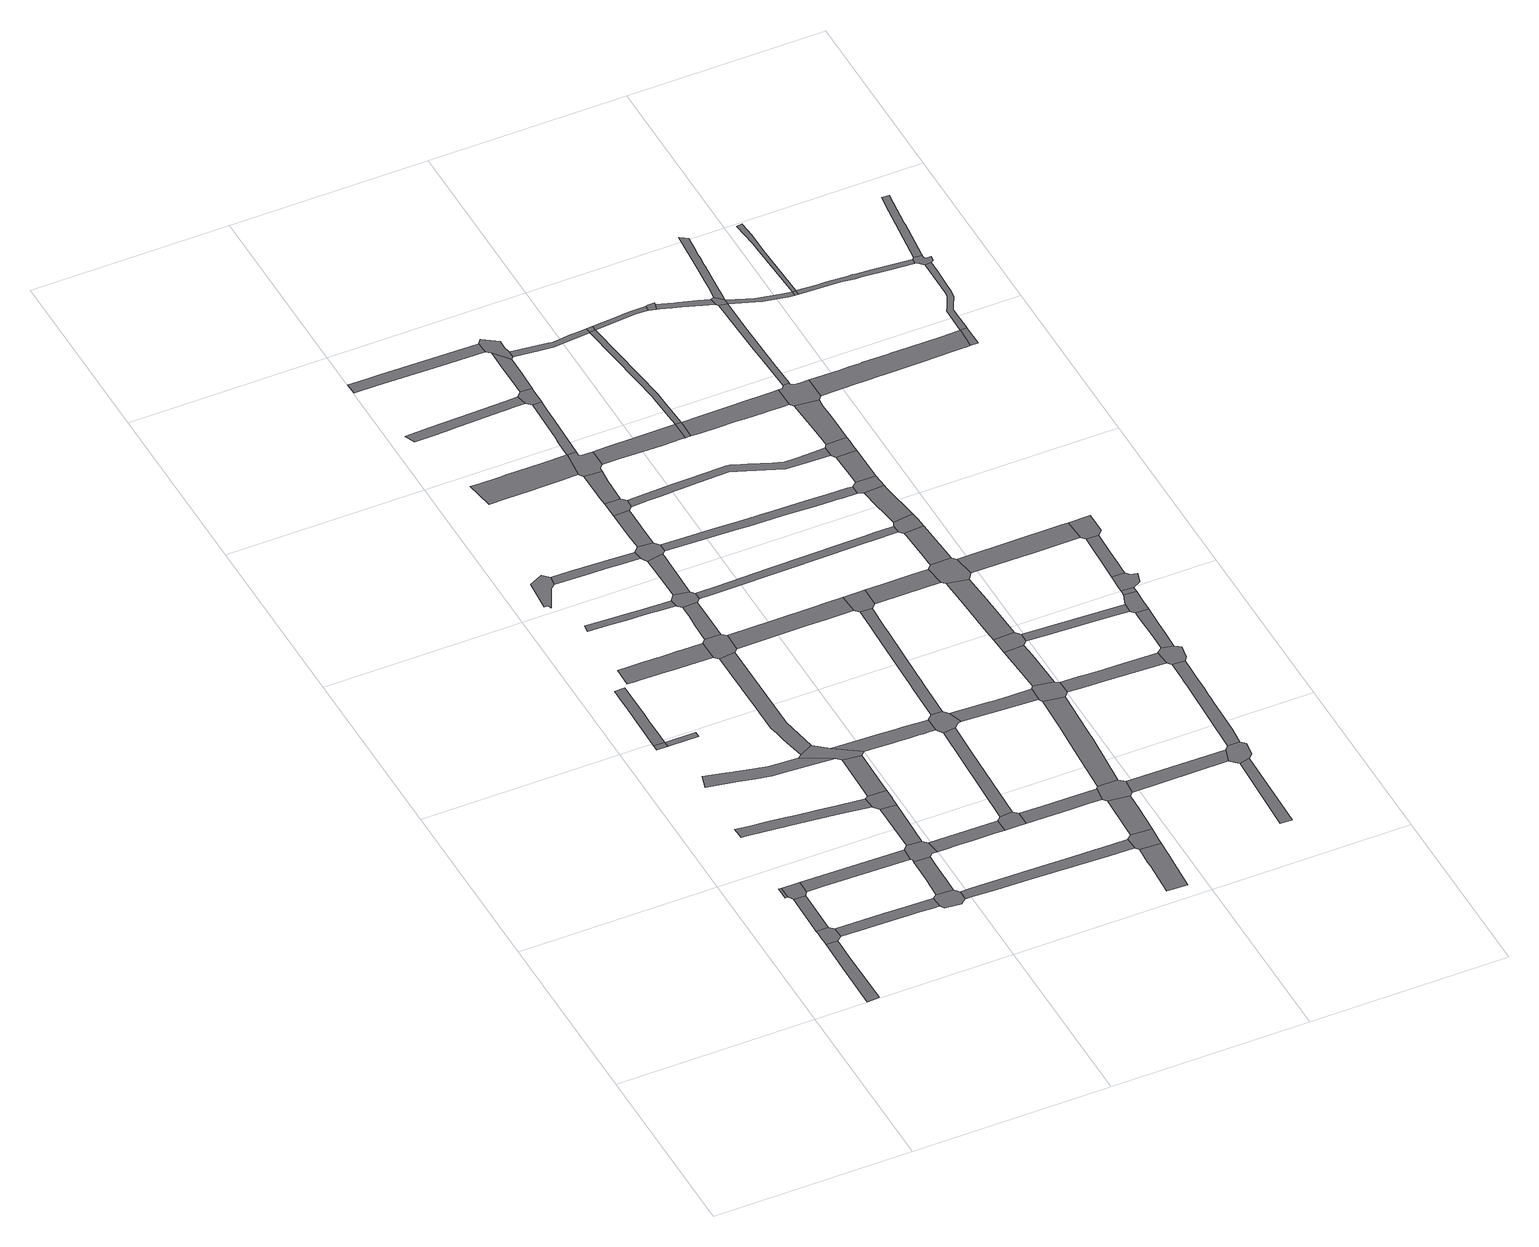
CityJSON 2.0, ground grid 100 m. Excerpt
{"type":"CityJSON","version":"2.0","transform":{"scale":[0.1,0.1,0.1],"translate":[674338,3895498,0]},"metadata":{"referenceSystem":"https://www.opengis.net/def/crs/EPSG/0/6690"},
"CityObjects":{
"road1":{"type":"Road","attributes":{"function":"9","usage":"9","RoadStructureAttribute.widthType":"3","RoadStructureAttribute.width":5.56,"RoadStructureAttribute.sectionType":"1"},"geometry":[{"type":"MultiSurface","lod":"1","boundaries":[[[0,1,2,3,4,5,6,7,8,9,10]]]}]},
"road2":{"type":"Road","attributes":{"function":"9","usage":"9","RoadStructureAttribute.widthType":"9","RoadStructureAttribute.width":-9999,"RoadStructureAttribute.sectionType":"9"},"geometry":[{"type":"MultiSurface","lod":"1","boundaries":[[[9,11,12,13,14,15,16,17,10]]]}]},
"road3":{"type":"Road","attributes":{"function":"9","usage":"9","RoadStructureAttribute.widthType":"3","RoadStructureAttribute.width":5.56,"RoadStructureAttribute.sectionType":"1"},"geometry":[{"type":"MultiSurface","lod":"1","boundaries":[[[18,19,20,21,14,13]]]}]},
"road4":{"type":"Road","attributes":{"function":"9","usage":"9","RoadStructureAttribute.widthType":"2","RoadStructureAttribute.width":7.46,"RoadStructureAttribute.sectionType":"1"},"geometry":[{"type":"MultiSurface","lod":"1","boundaries":[[[22,23,24,25]]]}]},
"road5":{"type":"Road","attributes":{"function":"9","usage":"9","RoadStructureAttribute.widthType":"9","RoadStructureAttribute.width":-9999,"RoadStructureAttribute.sectionType":"9"},"geometry":[{"type":"MultiSurface","lod":"1","boundaries":[[[18,26,27,24,23,28,19]]]}]},
"road6":{"type":"Road","attributes":{"function":"9","usage":"9","RoadStructureAttribute.widthType":"3","RoadStructureAttribute.width":5.2,"RoadStructureAttribute.sectionType":"1"},"geometry":[{"type":"MultiSurface","lod":"1","boundaries":[[[29,30,31,32,33,34,35,36,37,38,39,40,41,12,11]]]}]},
"road7":{"type":"Road","attributes":{"function":"9","usage":"9","RoadStructureAttribute.widthType":"9","RoadStructureAttribute.width":-9999,"RoadStructureAttribute.sectionType":"9"},"geometry":[{"type":"MultiSurface","lod":"1","boundaries":[[[42,43,44,45]]]}]},
"road8":{"type":"Road","attributes":{"function":"9","usage":"9","RoadStructureAttribute.widthType":"3","RoadStructureAttribute.width":4.89,"RoadStructureAttribute.sectionType":"1"},"geometry":[{"type":"MultiSurface","lod":"1","boundaries":[[[46,47,48,49,50,51,52,53,54,55,56,42,45]]]}]},
"road9":{"type":"Road","attributes":{"function":"9","usage":"9","RoadStructureAttribute.widthType":"2","RoadStructureAttribute.width":7.46,"RoadStructureAttribute.sectionType":"1"},"geometry":[{"type":"MultiSurface","lod":"1","boundaries":[[[27,26,57,58,59,60,61]]]}]},
"road10":{"type":"Road","attributes":{"function":"9","usage":"9","RoadStructureAttribute.widthType":"3","RoadStructureAttribute.width":4.89,"RoadStructureAttribute.sectionType":"9"},"geometry":[{"type":"MultiSurface","lod":"1","boundaries":[[[45,44,62,63,64,65,66]]]}]},
"road11":{"type":"Road","attributes":{"function":"9","usage":"9","RoadStructureAttribute.widthType":"3","RoadStructureAttribute.width":5.52,"RoadStructureAttribute.sectionType":"1"},"geometry":[{"type":"MultiSurface","lod":"1","boundaries":[[[67,68,69,70,71,72,73,74,75,76,77,78,79,80,81,82,83]]]}]},
"road12":{"type":"Road","attributes":{"function":"9","usage":"9","RoadStructureAttribute.widthType":"9","RoadStructureAttribute.width":-9999,"RoadStructureAttribute.sectionType":"9"},"geometry":[{"type":"MultiSurface","lod":"1","boundaries":[[[84,85,86,87,88,89,90,39,38]]]}]},
"road13":{"type":"Road","attributes":{"function":"9","usage":"9","RoadStructureAttribute.widthType":"2","RoadStructureAttribute.width":7.46,"RoadStructureAttribute.sectionType":"1"},"geometry":[{"type":"MultiSurface","lod":"1","boundaries":[[[91,92,93,94,95,96,97,98,99,100,101,102,103,104,105,106,107]]]}]},
"road14":{"type":"Road","attributes":{"function":"9","usage":"9","RoadStructureAttribute.widthType":"2","RoadStructureAttribute.width":7.35,"RoadStructureAttribute.sectionType":"1"},"geometry":[{"type":"MultiSurface","lod":"1","boundaries":[[[108,109,110,111,112,113,90,89]]]}]},
"road15":{"type":"Road","attributes":{"function":"9","usage":"9","RoadStructureAttribute.widthType":"9","RoadStructureAttribute.width":-9999,"RoadStructureAttribute.sectionType":"9"},"geometry":[{"type":"MultiSurface","lod":"1","boundaries":[[[114,115,116,117,118,119,120,121]]]}]},
"road16":{"type":"Road","attributes":{"function":"9","usage":"9","RoadStructureAttribute.widthType":"9","RoadStructureAttribute.width":-9999,"RoadStructureAttribute.sectionType":"9"},"geometry":[{"type":"MultiSurface","lod":"1","boundaries":[[[60,122,112,111,123,124,125,126,127,61]]]}]},
"road17":{"type":"Road","attributes":{"function":"9","usage":"9","RoadStructureAttribute.widthType":"2","RoadStructureAttribute.width":10.59,"RoadStructureAttribute.sectionType":"1"},"geometry":[{"type":"MultiSurface","lod":"1","boundaries":[[[128,129,130,131,132,133,134,135,136,137,138,139,140,141,142,143,144]]]}]},
"road18":{"type":"Road","attributes":{"function":"9","usage":"9","RoadStructureAttribute.widthType":"2","RoadStructureAttribute.width":8.21,"RoadStructureAttribute.sectionType":"1"},"geometry":[{"type":"MultiSurface","lod":"1","boundaries":[[[127,126,145,146]]]}]},
"road19":{"type":"Road","attributes":{"function":"9","usage":"9","RoadStructureAttribute.widthType":"9","RoadStructureAttribute.width":-9999,"RoadStructureAttribute.sectionType":"9"},"geometry":[{"type":"MultiSurface","lod":"1","boundaries":[[[147,83,82,146,145,148,149,150]]]}]},
"road20":{"type":"Road","attributes":{"function":"9","usage":"9","RoadStructureAttribute.widthType":"4","RoadStructureAttribute.width":3.41,"RoadStructureAttribute.sectionType":"1"},"geometry":[{"type":"MultiSurface","lod":"1","boundaries":[[[151,152,153,154,155,156,157,158,159,160,161,162,163,164,165,166,167]]]}]},
"road21":{"type":"Road","attributes":{"function":"9","usage":"9","RoadStructureAttribute.widthType":"9","RoadStructureAttribute.width":-9999,"RoadStructureAttribute.sectionType":"9"},"geometry":[{"type":"MultiSurface","lod":"1","boundaries":[[[168,169,170,171,172,173,174,175,99,98]]]}]},
"road22":{"type":"Road","attributes":{"function":"9","usage":"9","RoadStructureAttribute.widthType":"2","RoadStructureAttribute.width":8.21,"RoadStructureAttribute.sectionType":"1"},"geometry":[{"type":"MultiSurface","lod":"1","boundaries":[[[150,176,177,169,168,178,147]]]}]},
"road23":{"type":"Road","attributes":{"function":"9","usage":"9","RoadStructureAttribute.widthType":"2","RoadStructureAttribute.width":7.07,"RoadStructureAttribute.sectionType":"1"},"geometry":[{"type":"MultiSurface","lod":"1","boundaries":[[[179,180,181,182,183,184,185,186,187,188,189,190,174,173]]]}]},
"road24":{"type":"Road","attributes":{"function":"9","usage":"9","RoadStructureAttribute.widthType":"2","RoadStructureAttribute.width":7.46,"RoadStructureAttribute.sectionType":"1"},"geometry":[{"type":"MultiSurface","lod":"1","boundaries":[[[125,124,191,192,193,194,195,196,197]]]}]},
"road25":{"type":"Road","attributes":{"function":"9","usage":"9","RoadStructureAttribute.widthType":"3","RoadStructureAttribute.width":4.3,"RoadStructureAttribute.sectionType":"1"},"geometry":[{"type":"MultiSurface","lod":"1","boundaries":[[[117,198,199,200,201,202,203,204,205,206,207,118]]]}]},
"road26":{"type":"Road","attributes":{"function":"9","usage":"9","RoadStructureAttribute.widthType":"9","RoadStructureAttribute.width":-9999,"RoadStructureAttribute.sectionType":"9"},"geometry":[{"type":"MultiSurface","lod":"1","boundaries":[[[208,209,210,211,144,143,181,180]]]}]},
"road27":{"type":"Road","attributes":{"function":"9","usage":"9","RoadStructureAttribute.widthType":"3","RoadStructureAttribute.width":5.6,"RoadStructureAttribute.sectionType":"1"},"geometry":[{"type":"MultiSurface","lod":"1","boundaries":[[[212,213,214,215,216,217,218,219,88,87,220,221,222,223,224,225,226,227,228]]]}]},
"road28":{"type":"Road","attributes":{"function":"9","usage":"9","RoadStructureAttribute.widthType":"2","RoadStructureAttribute.width":7.4,"RoadStructureAttribute.sectionType":"1"},"geometry":[{"type":"MultiSurface","lod":"1","boundaries":[[[229,230,211,210,231,232,233]]]}]},
"road29":{"type":"Road","attributes":{"function":"9","usage":"9","RoadStructureAttribute.widthType":"9","RoadStructureAttribute.width":-9999,"RoadStructureAttribute.sectionType":"9"},"geometry":[{"type":"MultiSurface","lod":"1","boundaries":[[[232,234,235,236,237,159,158,233]]]}]},
"road30":{"type":"Road","attributes":{"function":"9","usage":"9","RoadStructureAttribute.widthType":"2","RoadStructureAttribute.width":7.46,"RoadStructureAttribute.sectionType":"1"},"geometry":[{"type":"MultiSurface","lod":"1","boundaries":[[[238,239,240,241,242,243,244,245,171,170,246,247,248,249,250,251,252,253,254,255,256]]]}]},
"road31":{"type":"Road","attributes":{"function":"9","usage":"9","RoadStructureAttribute.widthType":"2","RoadStructureAttribute.width":11.77,"RoadStructureAttribute.sectionType":"1"},"geometry":[{"type":"MultiSurface","lod":"1","boundaries":[[[257,258,259,260,261,262,263,264,265,266,267,268,269,270,271,272]]]}]},
"road32":{"type":"Road","attributes":{"function":"9","usage":"9","RoadStructureAttribute.widthType":"2","RoadStructureAttribute.width":7.4,"RoadStructureAttribute.sectionType":"1"},"geometry":[{"type":"MultiSurface","lod":"1","boundaries":[[[273,237,236,274,275]]]}]},
"road33":{"type":"Road","attributes":{"function":"9","usage":"9","RoadStructureAttribute.widthType":"9","RoadStructureAttribute.width":-9999,"RoadStructureAttribute.sectionType":"9"},"geometry":[{"type":"MultiSurface","lod":"1","boundaries":[[[276,197,196,277,278,279,280]]]}]},
"road34":{"type":"Road","attributes":{"function":"9","usage":"9","RoadStructureAttribute.widthType":"3","RoadStructureAttribute.width":5.75,"RoadStructureAttribute.sectionType":"1"},"geometry":[{"type":"MultiSurface","lod":"1","boundaries":[[[281,282,283,284,285,286,287,288,289,290,291,292,293,294]]]}]},
"road35":{"type":"Road","attributes":{"function":"9","usage":"9","RoadStructureAttribute.widthType":"9","RoadStructureAttribute.width":-9999,"RoadStructureAttribute.sectionType":"9"},"geometry":[{"type":"MultiSurface","lod":"1","boundaries":[[[295,204,203,275,274,296,297,298]]]}]},
"road36":{"type":"Road","attributes":{"function":"9","usage":"9","RoadStructureAttribute.widthType":"2","RoadStructureAttribute.width":7.4,"RoadStructureAttribute.sectionType":"1"},"geometry":[{"type":"MultiSurface","lod":"1","boundaries":[[[299,295,298,300,301,302,303]]]}]},
"road37":{"type":"Road","attributes":{"function":"9","usage":"9","RoadStructureAttribute.widthType":"3","RoadStructureAttribute.width":5.99,"RoadStructureAttribute.sectionType":"1"},"geometry":[{"type":"MultiSurface","lod":"1","boundaries":[[[304,305,306,276,280]]]}]},
"road38":{"type":"Road","attributes":{"function":"9","usage":"9","RoadStructureAttribute.widthType":"3","RoadStructureAttribute.width":5.62,"RoadStructureAttribute.sectionType":"1"},"geometry":[{"type":"MultiSurface","lod":"1","boundaries":[[[307,308,309,310,311,312,313,314,315]]]}]},
"road39":{"type":"Road","attributes":{"function":"9","usage":"9","RoadStructureAttribute.widthType":"9","RoadStructureAttribute.width":-9999,"RoadStructureAttribute.sectionType":"9"},"geometry":[{"type":"MultiSurface","lod":"1","boundaries":[[[316,317,303,302,318,319,320]]]}]},
"road40":{"type":"Road","attributes":{"function":"9","usage":"9","RoadStructureAttribute.widthType":"2","RoadStructureAttribute.width":10.59,"RoadStructureAttribute.sectionType":"1"},"geometry":[{"type":"MultiSurface","lod":"1","boundaries":[[[321,322,323,324,325,326,327,209,208,328,329,330]]]}]},
"road41":{"type":"Road","attributes":{"function":"9","usage":"9","RoadStructureAttribute.widthType":"2","RoadStructureAttribute.width":7.4,"RoadStructureAttribute.sectionType":"1"},"geometry":[{"type":"MultiSurface","lod":"1","boundaries":[[[331,332,333,334,335,316,320]]]}]},
"road42":{"type":"Road","attributes":{"function":"9","usage":"9","RoadStructureAttribute.widthType":"2","RoadStructureAttribute.width":7.46,"RoadStructureAttribute.sectionType":"1"},"geometry":[{"type":"MultiSurface","lod":"1","boundaries":[[[336,337,338,339,279,278,340,341,342]]]}]},
"road43":{"type":"Road","attributes":{"function":"9","usage":"9","RoadStructureAttribute.widthType":"9","RoadStructureAttribute.width":-9999,"RoadStructureAttribute.sectionType":"9"},"geometry":[{"type":"MultiSurface","lod":"1","boundaries":[[[256,306,305,343,344,345,346,347,238]]]}]},
"road44":{"type":"Road","attributes":{"function":"9","usage":"9","RoadStructureAttribute.widthType":"9","RoadStructureAttribute.width":-9999,"RoadStructureAttribute.sectionType":"9"},"geometry":[{"type":"MultiSurface","lod":"1","boundaries":[[[264,333,332,348,349,350,351,352,353,265]]]}]},
"road45":{"type":"Road","attributes":{"function":"9","usage":"9","RoadStructureAttribute.widthType":"2","RoadStructureAttribute.width":10.56,"RoadStructureAttribute.sectionType":"1"},"geometry":[{"type":"MultiSurface","lod":"1","boundaries":[[[354,355,356,357,358,359,360,361,362]]]}]},
"road46":{"type":"Road","attributes":{"function":"9","usage":"9","RoadStructureAttribute.widthType":"3","RoadStructureAttribute.width":5.99,"RoadStructureAttribute.sectionType":"1"},"geometry":[{"type":"MultiSurface","lod":"1","boundaries":[[[363,364,365,366,367,368,369,370,371,372,373,265,353]]]}]},
"road47":{"type":"Road","attributes":{"function":"9","usage":"9","RoadStructureAttribute.widthType":"9","RoadStructureAttribute.width":-9999,"RoadStructureAttribute.sectionType":"9"},"geometry":[{"type":"MultiSurface","lod":"1","boundaries":[[[361,374,375,376,228,227,362]]]}]},
"road48":{"type":"Road","attributes":{"function":"9","usage":"9","RoadStructureAttribute.widthType":"9","RoadStructureAttribute.width":-9999,"RoadStructureAttribute.sectionType":"9"},"geometry":[{"type":"MultiSurface","lod":"1","boundaries":[[[377,281,294,378,368,367,379,380]]]}]},
"road49":{"type":"Road","attributes":{"function":"9","usage":"9","RoadStructureAttribute.widthType":"3","RoadStructureAttribute.width":5.34,"RoadStructureAttribute.sectionType":"1"},"geometry":[{"type":"MultiSurface","lod":"1","boundaries":[[[381,382,383,384,385,347,346,386,387,388,389,390,391,392,393]]]}]},
"road50":{"type":"Road","attributes":{"function":"9","usage":"9","RoadStructureAttribute.widthType":"2","RoadStructureAttribute.width":10.56,"RoadStructureAttribute.sectionType":"1"},"geometry":[{"type":"MultiSurface","lod":"1","boundaries":[[[394,395,376,375,396,397]]]}]},
"road51":{"type":"Road","attributes":{"function":"9","usage":"9","RoadStructureAttribute.widthType":"3","RoadStructureAttribute.width":5.99,"RoadStructureAttribute.sectionType":"1"},"geometry":[{"type":"MultiSurface","lod":"1","boundaries":[[[398,399,400,401,402,403,404,377,380]]]}]},
"road52":{"type":"Road","attributes":{"function":"9","usage":"9","RoadStructureAttribute.widthType":"9","RoadStructureAttribute.width":-9999,"RoadStructureAttribute.sectionType":"9"},"geometry":[{"type":"MultiSurface","lod":"1","boundaries":[[[401,400,405,406,407,408,409,410,307,315]]]}]},
"road53":{"type":"Road","attributes":{"function":"9","usage":"9","RoadStructureAttribute.widthType":"2","RoadStructureAttribute.width":7.46,"RoadStructureAttribute.sectionType":"1"},"geometry":[{"type":"MultiSurface","lod":"1","boundaries":[[[411,412,413,414,345,344,415,416,417,418,419]]]}]},
"road54":{"type":"Road","attributes":{"function":"9","usage":"9","RoadStructureAttribute.widthType":"9","RoadStructureAttribute.width":-9999,"RoadStructureAttribute.sectionType":"9"},"geometry":[{"type":"MultiSurface","lod":"1","boundaries":[[[394,397,420,421,422,423,336,342]]]}]},
"road55":{"type":"Road","attributes":{"function":"9","usage":"9","RoadStructureAttribute.widthType":"3","RoadStructureAttribute.width":4.12,"RoadStructureAttribute.sectionType":"1"},"geometry":[{"type":"MultiSurface","lod":"1","boundaries":[[[424,425,426,427,428,429,430,431,432,433,434,235,234,435,436,437,438,439,440,441,442]]]}]},
"road56":{"type":"Road","attributes":{"function":"9","usage":"9","RoadStructureAttribute.widthType":"2","RoadStructureAttribute.width":11.77,"RoadStructureAttribute.sectionType":"1"},"geometry":[{"type":"MultiSurface","lod":"1","boundaries":[[[443,444,445,446,350,349,447,448,449,450,451,452,453,454]]]}]},
"road57":{"type":"Road","attributes":{"function":"9","usage":"9","RoadStructureAttribute.widthType":"9","RoadStructureAttribute.width":-9999,"RoadStructureAttribute.sectionType":"9"},"geometry":[{"type":"MultiSurface","lod":"1","boundaries":[[[393,392,455,456,457,321,330]]]}]},
"road58":{"type":"Road","attributes":{"function":"9","usage":"9","RoadStructureAttribute.widthType":"3","RoadStructureAttribute.width":4.73,"RoadStructureAttribute.sectionType":"1"},"geometry":[{"type":"MultiSurface","lod":"1","boundaries":[[[458,459,460,461,462,463,464,465,466,467,468,297,296,469,470,471,472,473,474,475,476,477,478,479,480,481]]]}]},
"road59":{"type":"Road","attributes":{"function":"9","usage":"9","RoadStructureAttribute.widthType":"2","RoadStructureAttribute.width":10.56,"RoadStructureAttribute.sectionType":"1"},"geometry":[{"type":"MultiSurface","lod":"1","boundaries":[[[422,482,483,484,485,486,487,488,489,490,491,423]]]}]},
"road60":{"type":"Road","attributes":{"function":"9","usage":"9","RoadStructureAttribute.widthType":"3","RoadStructureAttribute.width":4.47,"RoadStructureAttribute.sectionType":"1"},"geometry":[{"type":"MultiSurface","lod":"1","boundaries":[[[492,493,494,495,496,497,498,499,500,501,502,503,319,318,504,505,506,507,508,509,510,511,512,513,514,515,516]]]}]},
"road61":{"type":"Road","attributes":{"function":"9","usage":"9","RoadStructureAttribute.widthType":"4","RoadStructureAttribute.width":2.97,"RoadStructureAttribute.sectionType":"1"},"geometry":[{"type":"MultiSurface","lod":"1","boundaries":[[[517,518,519,520,521,522,523,406,405,524,525,526]]]}]},
"road62":{"type":"Road","attributes":{"function":"9","usage":"9","RoadStructureAttribute.widthType":"9","RoadStructureAttribute.width":-9999,"RoadStructureAttribute.sectionType":"9"},"geometry":[{"type":"MultiSurface","lod":"1","boundaries":[[[527,528,453,452]]]}]},
"road63":{"type":"Road","attributes":{"function":"9","usage":"9","RoadStructureAttribute.widthType":"2","RoadStructureAttribute.width":10.59,"RoadStructureAttribute.sectionType":"1"},"geometry":[{"type":"MultiSurface","lod":"1","boundaries":[[[529,530,531,532,456,455,533,534]]]}]},
"road64":{"type":"Road","attributes":{"function":"9","usage":"9","RoadStructureAttribute.widthType":"9","RoadStructureAttribute.width":-9999,"RoadStructureAttribute.sectionType":"9"},"geometry":[{"type":"MultiSurface","lod":"1","boundaries":[[[535,536,537,419,418,487,486,538]]]}]},
"road65":{"type":"Road","attributes":{"function":"9","usage":"9","RoadStructureAttribute.widthType":"2","RoadStructureAttribute.width":10.56,"RoadStructureAttribute.sectionType":"1"},"geometry":[{"type":"MultiSurface","lod":"1","boundaries":[[[539,537,536,540,541,542]]]}]},
"road66":{"type":"Road","attributes":{"function":"9","usage":"9","RoadStructureAttribute.widthType":"2","RoadStructureAttribute.width":6.69,"RoadStructureAttribute.sectionType":"1"},"geometry":[{"type":"MultiSurface","lod":"1","boundaries":[[[421,420,543,544]]]}]},
"road67":{"type":"Road","attributes":{"function":"9","usage":"9","RoadStructureAttribute.widthType":"4","RoadStructureAttribute.width":2.97,"RoadStructureAttribute.sectionType":"1"},"geometry":[{"type":"MultiSurface","lod":"1","boundaries":[[[517,545,546,547,548,549,550,453,528,551,552,553,554,555,556]]]}]},
"road68":{"type":"Road","attributes":{"function":"9","usage":"9","RoadStructureAttribute.widthType":"9","RoadStructureAttribute.width":-9999,"RoadStructureAttribute.sectionType":"9"},"geometry":[{"type":"MultiSurface","lod":"1","boundaries":[[[541,557,558,559,560,561,542]]]}]},
"road69":{"type":"Road","attributes":{"function":"9","usage":"9","RoadStructureAttribute.widthType":"9","RoadStructureAttribute.width":-9999,"RoadStructureAttribute.sectionType":"9"},"geometry":[{"type":"MultiSurface","lod":"1","boundaries":[[[562,518,517,556]]]}]},
"road70":{"type":"Road","attributes":{"function":"9","usage":"9","RoadStructureAttribute.widthType":"2","RoadStructureAttribute.width":10.56,"RoadStructureAttribute.sectionType":"1"},"geometry":[{"type":"MultiSurface","lod":"1","boundaries":[[[563,564,565,566,567,568,569,570,560,559]]]}]},
"road71":{"type":"Road","attributes":{"function":"9","usage":"9","RoadStructureAttribute.widthType":"9","RoadStructureAttribute.width":-9999,"RoadStructureAttribute.sectionType":"9"},"geometry":[{"type":"MultiSurface","lod":"1","boundaries":[[[566,565,571,572,573,574,529,534]]]}]},
"road72":{"type":"Road","attributes":{"function":"9","usage":"9","RoadStructureAttribute.widthType":"2","RoadStructureAttribute.width":11.77,"RoadStructureAttribute.sectionType":"1"},"geometry":[{"type":"MultiSurface","lod":"1","boundaries":[[[575,576,577,578,579,580,581,582,583,584,585,586,587,588,589,590,591,528,527]]]}]},
"road73":{"type":"Road","attributes":{"function":"9","usage":"9","RoadStructureAttribute.widthType":"3","RoadStructureAttribute.width":5.44,"RoadStructureAttribute.sectionType":"1"},"geometry":[{"type":"MultiSurface","lod":"1","boundaries":[[[592,593,594,595,596]]]}]},
"road74":{"type":"Road","attributes":{"function":"9","usage":"9","RoadStructureAttribute.widthType":"2","RoadStructureAttribute.width":10.56,"RoadStructureAttribute.sectionType":"1"},"geometry":[{"type":"MultiSurface","lod":"1","boundaries":[[[597,598,599,600,574,573,601,602]]]}]},
"road75":{"type":"Road","attributes":{"function":"9","usage":"9","RoadStructureAttribute.widthType":"2","RoadStructureAttribute.width":7.56,"RoadStructureAttribute.sectionType":"1"},"geometry":[{"type":"MultiSurface","lod":"1","boundaries":[[[538,603,604,605,606,607,608,609,610,611,612,535]]]}]},
"road76":{"type":"Road","attributes":{"function":"9","usage":"9","RoadStructureAttribute.widthType":"4","RoadStructureAttribute.width":2.97,"RoadStructureAttribute.sectionType":"1"},"geometry":[{"type":"MultiSurface","lod":"1","boundaries":[[[613,614,615,616,617,618,619,620,621,622,623,562,556]]]}]},
"road77":{"type":"Road","attributes":{"function":"9","usage":"9","RoadStructureAttribute.widthType":"9","RoadStructureAttribute.width":-9999,"RoadStructureAttribute.sectionType":"9"},"geometry":[{"type":"MultiSurface","lod":"1","boundaries":[[[601,624,625,626,424,442,602]]]}]},
"road78":{"type":"Road","attributes":{"function":"9","usage":"9","RoadStructureAttribute.widthType":"2","RoadStructureAttribute.width":10.56,"RoadStructureAttribute.sectionType":"1"},"geometry":[{"type":"MultiSurface","lod":"1","boundaries":[[[627,628,629,626,625,630,631]]]}]},
"road79":{"type":"Road","attributes":{"function":"9","usage":"9","RoadStructureAttribute.widthType":"9","RoadStructureAttribute.width":-9999,"RoadStructureAttribute.sectionType":"9"},"geometry":[{"type":"MultiSurface","lod":"1","boundaries":[[[544,543,592,596,632,633,634,635]]]}]},
"road80":{"type":"Road","attributes":{"function":"9","usage":"9","RoadStructureAttribute.widthType":"9","RoadStructureAttribute.width":-9999,"RoadStructureAttribute.sectionType":"9"},"geometry":[{"type":"MultiSurface","lod":"1","boundaries":[[[636,481,480,637,627,631,638,639]]]}]},
"road81":{"type":"Road","attributes":{"function":"9","usage":"9","RoadStructureAttribute.widthType":"2","RoadStructureAttribute.width":10.56,"RoadStructureAttribute.sectionType":"1"},"geometry":[{"type":"MultiSurface","lod":"1","boundaries":[[[640,641,642,643,636,639]]]}]},
"road82":{"type":"Road","attributes":{"function":"9","usage":"9","RoadStructureAttribute.widthType":"3","RoadStructureAttribute.width":5.13,"RoadStructureAttribute.sectionType":"1"},"geometry":[{"type":"MultiSurface","lod":"1","boundaries":[[[558,557,644,645,646,647,648,649,650,651]]]}]},
"road83":{"type":"Road","attributes":{"function":"9","usage":"9","RoadStructureAttribute.widthType":"9","RoadStructureAttribute.width":-9999,"RoadStructureAttribute.sectionType":"9"},"geometry":[{"type":"MultiSurface","lod":"1","boundaries":[[[516,515,641,640,652,653,654,655]]]}]},
"road84":{"type":"Road","attributes":{"function":"9","usage":"9","RoadStructureAttribute.widthType":"9","RoadStructureAttribute.width":-9999,"RoadStructureAttribute.sectionType":"9"},"geometry":[{"type":"MultiSurface","lod":"1","boundaries":[[[656,657,658,659,660,618,617]]]}]},
"road85":{"type":"Road","attributes":{"function":"9","usage":"9","RoadStructureAttribute.widthType":"3","RoadStructureAttribute.width":5.75,"RoadStructureAttribute.sectionType":"1"},"geometry":[{"type":"MultiSurface","lod":"1","boundaries":[[[634,661,662,663,664,665,666,667,668,669,670,671,672,673,674,675,635]]]}]},
"road86":{"type":"Road","attributes":{"function":"9","usage":"9","RoadStructureAttribute.widthType":"2","RoadStructureAttribute.width":10.56,"RoadStructureAttribute.sectionType":"1"},"geometry":[{"type":"MultiSurface","lod":"1","boundaries":[[[654,676,677,678,679,680,681,655]]]}]},
"road87":{"type":"Road","attributes":{"function":"9","usage":"9","RoadStructureAttribute.widthType":"9","RoadStructureAttribute.width":-9999,"RoadStructureAttribute.sectionType":"9"},"geometry":[{"type":"MultiSurface","lod":"1","boundaries":[[[679,682,683,684,685,686,687,688,689,584,583,680]]]}]},
"road88":{"type":"Road","attributes":{"function":"9","usage":"9","RoadStructureAttribute.widthType":"2","RoadStructureAttribute.width":10.68,"RoadStructureAttribute.sectionType":"1"},"geometry":[{"type":"MultiSurface","lod":"1","boundaries":[[[690,691,692,693,694,572,571,695,696,697,698]]]}]},
"road89":{"type":"Road","attributes":{"function":"9","usage":"9","RoadStructureAttribute.widthType":"4","RoadStructureAttribute.width":2.97,"RoadStructureAttribute.sectionType":"1"},"geometry":[{"type":"MultiSurface","lod":"1","boundaries":[[[699,700,701,702,658,657,703,704,705,706]]]}]},
"road90":{"type":"Road","attributes":{"function":"9","usage":"9","RoadStructureAttribute.widthType":"9","RoadStructureAttribute.width":-9999,"RoadStructureAttribute.sectionType":"9"},"geometry":[{"type":"MultiSurface","lod":"1","boundaries":[[[707,607,606,671,670,708,709,710]]]}]},
"road91":{"type":"Road","attributes":{"function":"9","usage":"9","RoadStructureAttribute.widthType":"4","RoadStructureAttribute.width":3.33,"RoadStructureAttribute.sectionType":"1"},"geometry":[{"type":"MultiSurface","lod":"1","boundaries":[[[711,712,713,688,687,714,715,716,717,718]]]}]},
"road92":{"type":"Road","attributes":{"function":"9","usage":"9","RoadStructureAttribute.widthType":"3","RoadStructureAttribute.width":5.73,"RoadStructureAttribute.sectionType":"1"},"geometry":[{"type":"MultiSurface","lod":"1","boundaries":[[[719,720,721,722,723,724,725,707,710]]]}]},
"road93":{"type":"Road","attributes":{"function":"9","usage":"9","RoadStructureAttribute.widthType":"9","RoadStructureAttribute.width":-9999,"RoadStructureAttribute.sectionType":"9"},"geometry":[{"type":"MultiSurface","lod":"1","boundaries":[[[650,723,722,726,727,728,729,730,651]]]}]},
"road94":{"type":"Road","attributes":{"function":"9","usage":"9","RoadStructureAttribute.widthType":"9","RoadStructureAttribute.width":-9999,"RoadStructureAttribute.sectionType":"9"},"geometry":[{"type":"MultiSurface","lod":"1","boundaries":[[[699,706,711,718,731,732]]]}]},
"road95":{"type":"Road","attributes":{"function":"9","usage":"9","RoadStructureAttribute.widthType":"3","RoadStructureAttribute.width":5.73,"RoadStructureAttribute.sectionType":"1"},"geometry":[{"type":"MultiSurface","lod":"1","boundaries":[[[733,734,729,728]]]}]},
"road96":{"type":"Road","attributes":{"function":"9","usage":"9","RoadStructureAttribute.widthType":"9","RoadStructureAttribute.width":-9999,"RoadStructureAttribute.sectionType":"9"},"geometry":[{"type":"MultiSurface","lod":"1","boundaries":[[[735,736,734,733,737,738,739,740,741]]]}]},
"road97":{"type":"Road","attributes":{"function":"9","usage":"9","RoadStructureAttribute.widthType":"4","RoadStructureAttribute.width":3.4,"RoadStructureAttribute.sectionType":"1"},"geometry":[{"type":"MultiSurface","lod":"1","boundaries":[[[731,742,743,744,745,746,747,748,749,750,751,752,753,754,755,732]]]}]},
"road98":{"type":"Road","attributes":{"function":"9","usage":"9","RoadStructureAttribute.widthType":"3","RoadStructureAttribute.width":5.73,"RoadStructureAttribute.sectionType":"1"},"geometry":[{"type":"MultiSurface","lod":"1","boundaries":[[[756,741,740,757,758,759,760,761]]]}]},
"road99":{"type":"Road","attributes":{"function":"9","usage":"9","RoadStructureAttribute.widthType":"4","RoadStructureAttribute.width":2.97,"RoadStructureAttribute.sectionType":"1"},"geometry":[{"type":"MultiSurface","lod":"1","boundaries":[[[762,763,764,731,718,765,766,767,768,769,770]]]}]},
"road100":{"type":"Road","attributes":{"function":"9","usage":"9","RoadStructureAttribute.widthType":"9","RoadStructureAttribute.width":-9999,"RoadStructureAttribute.sectionType":"9"},"geometry":[{"type":"MultiSurface","lod":"1","boundaries":[[[760,771,772,690,698,761]]]}]},
"road101":{"type":"Road","attributes":{"function":"9","usage":"9","RoadStructureAttribute.widthType":"2","RoadStructureAttribute.width":11.77,"RoadStructureAttribute.sectionType":"1"},"geometry":[{"type":"MultiSurface","lod":"1","boundaries":[[[682,773,774,775,776,777,778,779,780,781,782,783,784,785,786,787,788,789,790,791,792,793,794,795,683]]]}]},
"road102":{"type":"Road","attributes":{"function":"9","usage":"9","RoadStructureAttribute.widthType":"9","RoadStructureAttribute.width":-9999,"RoadStructureAttribute.sectionType":"9"},"geometry":[{"type":"MultiSurface","lod":"1","boundaries":[[[769,796,797,770]]]}]},
"road103":{"type":"Road","attributes":{"function":"9","usage":"9","RoadStructureAttribute.widthType":"4","RoadStructureAttribute.width":2.19,"RoadStructureAttribute.sectionType":"1"},"geometry":[{"type":"MultiSurface","lod":"1","boundaries":[[[797,798,799,800,801,802,803,804,805,806,807,770]]]}]},
"road104":{"type":"Road","attributes":{"function":"9","usage":"9","RoadStructureAttribute.widthType":"4","RoadStructureAttribute.width":2.97,"RoadStructureAttribute.sectionType":"1"},"geometry":[{"type":"MultiSurface","lod":"1","boundaries":[[[808,809,810,811,812,813,814,815,797,796,816,817,818,819,820,821,822]]]}]},
"road105":{"type":"Road","attributes":{"function":"9","usage":"9","RoadStructureAttribute.widthType":"9","RoadStructureAttribute.width":-9999,"RoadStructureAttribute.sectionType":"9"},"geometry":[{"type":"MultiSurface","lod":"1","boundaries":[[[784,783,823,824]]]}]},
"road106":{"type":"Road","attributes":{"function":"9","usage":"9","RoadStructureAttribute.widthType":"4","RoadStructureAttribute.width":3.41,"RoadStructureAttribute.sectionType":"1"},"geometry":[{"type":"MultiSurface","lod":"1","boundaries":[[[825,826,827,828,829,830,784,824,831,832,833,834,835,836,837,838,839,840,841,842,843]]]}]},
"road107":{"type":"Road","attributes":{"function":"9","usage":"9","RoadStructureAttribute.widthType":"9","RoadStructureAttribute.width":-9999,"RoadStructureAttribute.sectionType":"9"},"geometry":[{"type":"MultiSurface","lod":"1","boundaries":[[[844,845,846,847,848,849,822,821,850,825,843]]]}]},
"road108":{"type":"Road","attributes":{"function":"9","usage":"9","RoadStructureAttribute.widthType":"4","RoadStructureAttribute.width":3.41,"RoadStructureAttribute.sectionType":"1"},"geometry":[{"type":"MultiSurface","lod":"1","boundaries":[[[851,852,849,848,853,854,855,856,857,858]]]}]}
},
"vertices":[
[269,331,0],[268,256,0],[267,146,0],[267,94,0],[266,2,0],[328,6,0],[328,26,0],[328,116,0],[327,315,0],[327,431,0],[270,432,0],
[353,453,0],[352,512,0],[330,532,0],[271,533,0],[271,517,0],[271,483,0],[271,462,0],
[333,770,0],[274,771,0],[273,670,0],[272,592,0],
[245,799,0],[256,798,0],[257,864,0],[245,864,0],
[347,793,0],[348,862,0],[274,777,0],
[394,452,0],[409,452,0],[437,451,0],[531,449,0],[548,448,0],[609,447,0],[691,445,0],[738,444,0],[818,442,0],[845,441,0],[842,499,0],[705,503,0],[597,506,0],
[166,1985,0],[166,1955,0],[220,1954,0],[220,1984,0],
[220,1987,0],[220,2057,0],[220,2149,0],[221,2202,0],[221,2283,0],[221,2340,0],[221,2396,0],[171,2396,0],[170,2316,0],[169,2255,0],[166,1997,0],
[429,792,0],[704,787,0],[768,785,0],[865,784,0],[871,854,0],
[223,1954,0],[235,1954,0],[377,1955,0],[377,1985,0],[223,1984,0],
[754,1255,0],[736,1257,0],[641,1268,0],[613,1271,0],[552,1279,0],[511,1283,0],[487,1286,0],[404,1296,0],[310,1307,0],[243,1315,0],[247,1254,0],[283,1250,0],[521,1224,0],[592,1216,0],[726,1199,0],[868,1179,0],[865,1242,0],
[862,420,0],[942,411,0],[955,422,0],[970,434,0],[971,488,0],[949,513,0],[866,516,0],
[251,1631,0],[403,1599,0],[480,1582,0],[541,1569,0],[557,1568,0],[642,1562,0],[775,1554,0],[865,1548,0],[717,1625,0],[675,1627,0],[571,1631,0],[555,1634,0],[471,1654,0],[424,1666,0],[413,1668,0],[377,1677,0],[271,1703,0],
[950,583,0],[951,640,0],[952,713,0],[953,758,0],[873,761,0],[870,630,0],
[158,3047,0],[163,3030,0],[220,3145,0],[245,3169,0],[252,3218,0],[220,3249,0],[149,3214,0],[137,3049,0],
[874,776,0],[971,777,0],[997,777,0],[988,850,0],[965,870,0],[893,876,0],
[568,2515,0],[549,2515,0],[513,2515,0],[452,2515,0],[441,2515,0],[404,2516,0],[383,2516,0],[308,2516,0],[244,2517,0],[244,2415,0],[281,2414,0],[307,2414,0],[391,2412,0],[413,2411,0],[464,2410,0],[670,2405,0],[670,2514,0],
[974,1144,0],[894,1147,0],
[882,1253,0],[976,1191,0],[976,1194,0],[977,1252,0],
[241,2815,0],[338,2811,0],[420,2807,0],[430,2806,0],[516,2802,0],[561,2800,0],[589,2799,0],[676,2795,0],[669,2833,0],[643,2834,0],[627,2835,0],[560,2838,0],[494,2841,0],[476,2842,0],[357,2847,0],[330,2849,0],[243,2853,0],
[887,1526,0],[980,1512,0],[1001,1532,0],[875,1617,0],[873,1619,0],[806,1676,0],[735,1636,0],[733,1634,0],
[977,1297,0],[979,1387,0],[883,1295,0],
[774,1866,0],[772,2393,0],[693,2383,0],[694,2061,0],[694,1985,0],[694,1974,0],[694,1861,0],[694,1858,0],[702,1815,0],[709,1776,0],[710,1772,0],[711,1768,0],
[1046,776,0],[1095,776,0],[1104,775,0],[1177,775,0],[1290,774,0],[1335,773,0],[1336,844,0],
[376,3164,0],[426,3163,0],[504,3160,0],[574,3157,0],[638,3155,0],[672,3153,0],[667,3203,0],[538,3207,0],[515,3208,0],[354,3214,0],
[791,2412,0],[793,2512,0],[771,2532,0],[689,2532,0],
[1681,474,0],[1640,475,0],[1531,477,0],[1440,479,0],[1318,481,0],[1192,483,0],[1069,486,0],[1022,487,0],[1009,433,0],[1121,429,0],[1259,425,0],[1424,419,0],[1500,416,0],[1533,415,0],[1682,410,0],[1809,406,0],[1807,472,0],
[697,2707,0],[694,2640,0],[771,2672,0],[770,2773,0],[696,2771,0],
[790,2792,0],[789,2832,0],[771,2853,0],[697,2867,0],
[1357,1599,0],[1324,1600,0],[1250,1603,0],[1225,1604,0],[1195,1605,0],[1125,1608,0],[1026,1612,0],[917,1616,0],[1059,1530,0],[1139,1528,0],[1160,1528,0],[1183,1527,0],[1184,1527,0],[1219,1526,0],[1256,1525,0],[1271,1525,0],[1294,1524,0],[1329,1523,0],[1357,1522,0],
[221,3785,0],[309,3785,0],[427,3786,0],[486,3787,0],[593,3788,0],[641,3788,0],[658,3789,0],[671,3789,0],[685,3930,0],[682,3930,0],[557,3930,0],[384,3930,0],[350,3929,0],[343,3929,0],[248,3929,0],[197,3932,0],
[696,2968,0],[776,3136,0],[693,3121,0],
[1358,865,0],[1381,773,0],[1443,772,0],[1443,848,0],[1420,870,0],
[658,4383,0],[594,4381,0],[426,4376,0],[212,4370,0],[84,4366,0],[106,4312,0],[212,4315,0],[292,4317,0],[297,4318,0],[550,4325,0],[558,4325,0],[628,4327,0],[630,4328,0],[668,4329,0],
[695,3229,0],[792,3151,0],[792,3197,0],[770,3222,0],
[693,3315,0],[770,3333,0],[769,3356,0],[769,3469,0],[691,3468,0],
[1434,1307,0],[1440,1495,0],[1381,1489,0],
[657,4783,0],[163,4792,0],[101,4793,0],[4,4795,0],[7,4733,0],[116,4732,0],[471,4725,0],[486,4725,0],[660,4722,0],
[690,3557,0],[691,3496,0],[789,3487,0],[793,3535,0],[768,3558,0],
[1376,2515,0],[1360,2514,0],[1319,2514,0],[1290,2514,0],[1239,2514,0],[1024,2513,0],[808,2512,0],[1147,2413,0],[1237,2413,0],[1380,2413,0],
[771,3691,0],[776,3759,0],[687,3766,0],[688,3670,0],[689,3604,0],
[1832,841,0],[1683,843,0],[1557,846,0],[1540,846,0],[1667,770,0],[1755,769,0],[1823,768,0],
[1466,1519,0],[1484,1522,0],[1460,1594,0],[1438,1622,0],[1383,1623,0],
[778,3784,0],[799,3803,0],[798,3899,0],[740,3899,0],[729,3910,0],[730,3929,0],
[1821,294,0],[1820,266,0],[1811,81,0],[1914,76,0],[1923,237,0],[1927,305,0],[1928,321,0],[1931,382,0],[1825,388,0],
[734,4115,0],[736,4174,0],[737,4242,0],[738,4287,0],[739,4304,0],[694,4305,0],[692,4217,0],[688,4057,0],[687,4025,0],[685,3939,0],[685,3933,0],
[1933,415,0],[1937,488,0],[1832,494,0],
[682,4408,0],[680,4318,0],[741,4392,0],[741,4406,0],
[1399,2278,0],[1398,2224,0],[1390,1925,0],[1389,1861,0],[1387,1809,0],[1441,1731,0],[1444,1817,0],[1445,1844,0],[1446,1899,0],[1456,2208,0],[1457,2259,0],[1461,2389,0],[1402,2391,0],
[1842,748,0],[1834,542,0],[1944,636,0],[1947,733,0],
[743,4481,0],[744,4512,0],[746,4624,0],[683,4702,0],[683,4651,0],[683,4586,0],[682,4450,0],
[757,4635,0],[757,4673,0],[757,4676,0],[752,4711,0],[752,4756,0],[678,4808,0],
[1768,1580,0],[1671,1584,0],[1657,1585,0],[1597,1588,0],[1631,1515,0],[1658,1513,0],[1734,1509,0],[1864,1503,0],[1868,1580,0],
[1965,751,0],[1971,830,0],[1945,855,0],[1845,856,0],
[1794,2847,0],[1700,2846,0],[1651,2845,0],[1629,2845,0],[1576,2844,0],[1327,2840,0],[1303,2840,0],[1222,2838,0],[1162,2837,0],[897,2833,0],[820,2832,0],[807,2792,0],[827,2792,0],[857,2792,0],[949,2793,0],[1445,2799,0],[1630,2801,0],[1663,2801,0],[1797,2803,0],
[1151,3901,0],[1051,3900,0],[1014,3900,0],[876,3900,0],[889,3802,0],[962,3801,0],[1029,3801,0],[1100,3800,0],[1194,3800,0],[1214,3799,0],[1214,3901,0],[1211,3901,0],
[1487,2412,0],[1487,2515,0],[1466,2515,0],
[1723,3170,0],[1620,3173,0],[1511,3176,0],[1352,3181,0],[1293,3182,0],[1263,3183,0],[1181,3186,0],[1105,3188,0],[1045,3189,0],[955,3192,0],[892,3194,0],[994,3144,0],[1158,3138,0],[1206,3136,0],[1284,3134,0],[1372,3131,0],[1466,3127,0],[1519,3126,0],[1577,3123,0],[1623,3122,0],[1645,3121,0],[1667,3120,0],[1745,3118,0],[1747,3169,0],
[1965,1151,0],[1968,1212,0],[1973,1318,0],[1975,1369,0],[1979,1465,0],[1876,1483,0],[1868,1316,0],[1865,1253,0],[1862,1205,0],[1854,1043,0],
[1651,3455,0],[1609,3456,0],[1539,3456,0],[1519,3464,0],[1497,3473,0],[1391,3515,0],[1331,3538,0],[1315,3545,0],[1295,3549,0],[1267,3548,0],[1103,3544,0],[1026,3542,0],[877,3491,0],[945,3494,0],[993,3495,0],[1019,3497,0],[1050,3498,0],[1135,3501,0],[1288,3506,0],[1361,3476,0],[1528,3409,0],[1594,3407,0],[1611,3407,0],[1751,3403,0],[1751,3459,0],
[1142,4631,0],[1140,4661,0],[1083,4657,0],[1061,4655,0],[982,4648,0],[960,4647,0],[945,4649,0],[878,4623,0],[955,4615,0],[1139,4631,0],
[1242,3799,0],[1243,3902,0],
[1806,2516,0],[1718,2516,0],[1636,2516,0],[1574,2515,0],[1639,2412,0],[1816,2410,0],
[2001,1563,0],[1980,1580,0],[1881,1597,0],[2002,1492,0],
[1878,1652,0],[1971,1786,0],[1967,1863,0],[1866,1857,0],
[2449,750,0],[2471,822,0],
[1142,4628,0],[1188,4246,0],[1203,4118,0],[1206,4080,0],[1211,3962,0],[1214,3904,0],[1243,3905,0],[1236,4065,0],[1233,4121,0],[1215,4275,0],[1172,4633,0],[1171,4636,0],
[1986,1884,0],[1988,1934,0],[1967,1961,0],[1860,1955,0],[1862,1931,0],
[1169,4663,0],
[1956,2141,0],[1952,2219,0],[1942,2372,0],[1836,2394,0],[1846,2215,0],[1854,2064,0],[1857,2015,0],[1859,1986,0],
[1968,2409,0],[1951,2520,0],[1932,2538,0],[1829,2537,0],
[1268,3799,0],[1295,3799,0],[1371,3798,0],[1467,3798,0],[1511,3797,0],[1608,3796,0],[1627,3796,0],[1699,3796,0],[1735,3795,0],[1734,3907,0],[1692,3906,0],[1622,3905,0],[1606,3905,0],[1448,3904,0],[1403,3903,0],[1343,3903,0],[1246,3902,0],
[2490,712,0],[2481,491,0],[2472,266,0],[2532,264,0],[2541,724,0],
[1818,2763,0],[1821,2699,0],[1825,2608,0],[1828,2554,0],[1918,2789,0],[1817,2783,0],
[2049,1490,0],[2117,1487,0],[2181,1485,0],[2494,1472,0],[2487,1549,0],[2421,1551,0],[2283,1555,0],[2213,1557,0],[2135,1559,0],[2098,1561,0],
[1174,4636,0],[1272,4645,0],[1383,4654,0],[1408,4652,0],[1445,4648,0],[1448,4679,0],[1416,4679,0],[1371,4679,0],[1343,4677,0],[1305,4674,0],[1178,4664,0],
[1915,2844,0],[1908,2884,0],[1807,2871,0],
[1774,3107,0],[1788,3005,0],[1797,2940,0],[1879,3094,0],[1878,3115,0],
[2566,748,0],[2574,822,0],[2552,845,0],[2492,845,0],
[1772,3189,0],[1760,3117,0],[1875,3150,0],[1874,3190,0],
[1872,3381,0],[1768,3379,0],[1770,3308,0],[1771,3230,0],
[2005,1883,0],[2112,1878,0],[2144,1876,0],[2254,1871,0],[2354,1866,0],[2433,1863,0],[2498,1859,0],[2499,1909,0],
[1871,3422,0],[1871,3454,0],[1870,3481,0],[1765,3480,0],
[1463,4646,0],[1481,4640,0],[1491,4672,0],[1491,4684,0],[1461,4682,0],
[2560,932,0],[2561,979,0],[2562,1017,0],[2565,1142,0],[2566,1159,0],[2567,1200,0],[2568,1236,0],[2571,1331,0],[2572,1375,0],[2574,1445,0],[2511,1452,0],[2508,1345,0],[2507,1330,0],[2506,1285,0],[2499,1037,0],
[1869,3594,0],[1868,3659,0],[1867,3720,0],[1870,3765,0],[1752,3777,0],[1761,3579,0],
[1888,3787,0],[1888,3906,0],[1852,3906,0],[1817,3906,0],[1799,3920,0],[1799,3927,0],[1768,3926,0],[1757,3907,0],
[2512,2521,0],[2485,2521,0],[2431,2521,0],[2416,2521,0],[2262,2520,0],[2227,2408,0],[2275,2407,0],[2313,2407,0],[2517,2406,0],
[1731,4592,0],[1677,4610,0],[1590,4639,0],[1575,4644,0],[1495,4636,0],[1549,4617,0],[1591,4603,0],[1737,4553,0],
[2514,1572,0],[2590,1469,0],[2602,1540,0],[2572,1561,0],
[1744,4539,0],[1757,4202,0],[1760,4130,0],[1797,3991,0],[1797,4006,0],[1795,4054,0],[1787,4368,0],[1786,4530,0],
[2575,1650,0],[2577,1735,0],[2580,1813,0],[2581,1836,0],[2516,1838,0],[2516,1803,0],[2517,1659,0],
[2582,1873,0],[2582,1881,0],[2585,1967,0],[2522,1969,0],[2515,1951,0],
[1786,4561,0],[1749,4600,0],
[2586,1997,0],[2523,1999,0],
[2524,2020,0],[2523,2000,0],[2626,2018,0],[2643,2074,0],[2609,2084,0],[2591,2103,0],[2527,2106,0],
[1788,4582,0],[1795,4666,0],[1807,4805,0],[1808,4819,0],[1809,4828,0],[1812,4862,0],[1814,4892,0],[1819,4948,0],[1822,4983,0],[1824,5009,0],[1787,5034,0],[1770,4804,0],[1761,4700,0],[1759,4670,0],
[2528,2136,0],[2592,2133,0],[2593,2178,0],[2595,2257,0],[2597,2382,0],[2537,2387,0],
[2038,4485,0],[1915,4511,0],[1876,4526,0],[1875,4500,0],[1936,4477,0],[1947,4474,0],[2055,4454,0],[2084,4451,0],[2084,4475,0],
[2624,2409,0],[2624,2521,0],
[1971,3788,0],[2024,3789,0],[2043,3789,0],[2129,3790,0],[2187,3790,0],[2206,3790,0],[2403,3792,0],[2556,3794,0],[2601,3794,0],[2626,3794,0],[2645,3795,0],[2651,3910,0],[2648,3910,0],[2554,3907,0],[2397,3907,0],[2302,3907,0],[2292,3907,0],[2228,3907,0],[2155,3907,0],[2153,3907,0],[2090,3907,0],[2088,3907,0],[2047,3906,0],
[2101,4450,0],[2102,4476,0],
[2102,4479,0],[2092,4768,0],[2091,4811,0],[2091,4904,0],[2084,4987,0],[2084,4990,0],[2055,4986,0],[2068,4849,0],[2069,4811,0],[2084,4478,0],
[2477,4452,0],[2397,4460,0],[2381,4461,0],[2354,4462,0],[2279,4467,0],[2252,4469,0],[2206,4471,0],[2105,4476,0],[2293,4440,0],[2320,4438,0],[2378,4432,0],[2409,4430,0],[2545,4417,0],[2666,4406,0],[2669,4435,0],
[2685,3795,0],[2684,3910,0],
[2703,4377,0],[2702,4168,0],[2699,4143,0],[2666,4076,0],[2655,4054,0],[2651,3913,0],[2684,3913,0],[2683,3982,0],[2683,4016,0],[2683,4018,0],[2683,4047,0],[2698,4075,0],[2720,4118,0],[2724,4127,0],[2731,4173,0],[2732,4212,0],[2734,4290,0],[2734,4311,0],[2735,4379,0],
[2749,4388,0],[2752,4415,0],[2724,4417,0],[2719,4433,0],[2720,4440,0],[2680,4444,0],[2677,4405,0],
[2728,4873,0],[2723,4825,0],[2721,4451,0],[2743,4662,0],[2744,4678,0],[2759,4819,0],[2765,4870,0],[2729,4875,0]
]}
